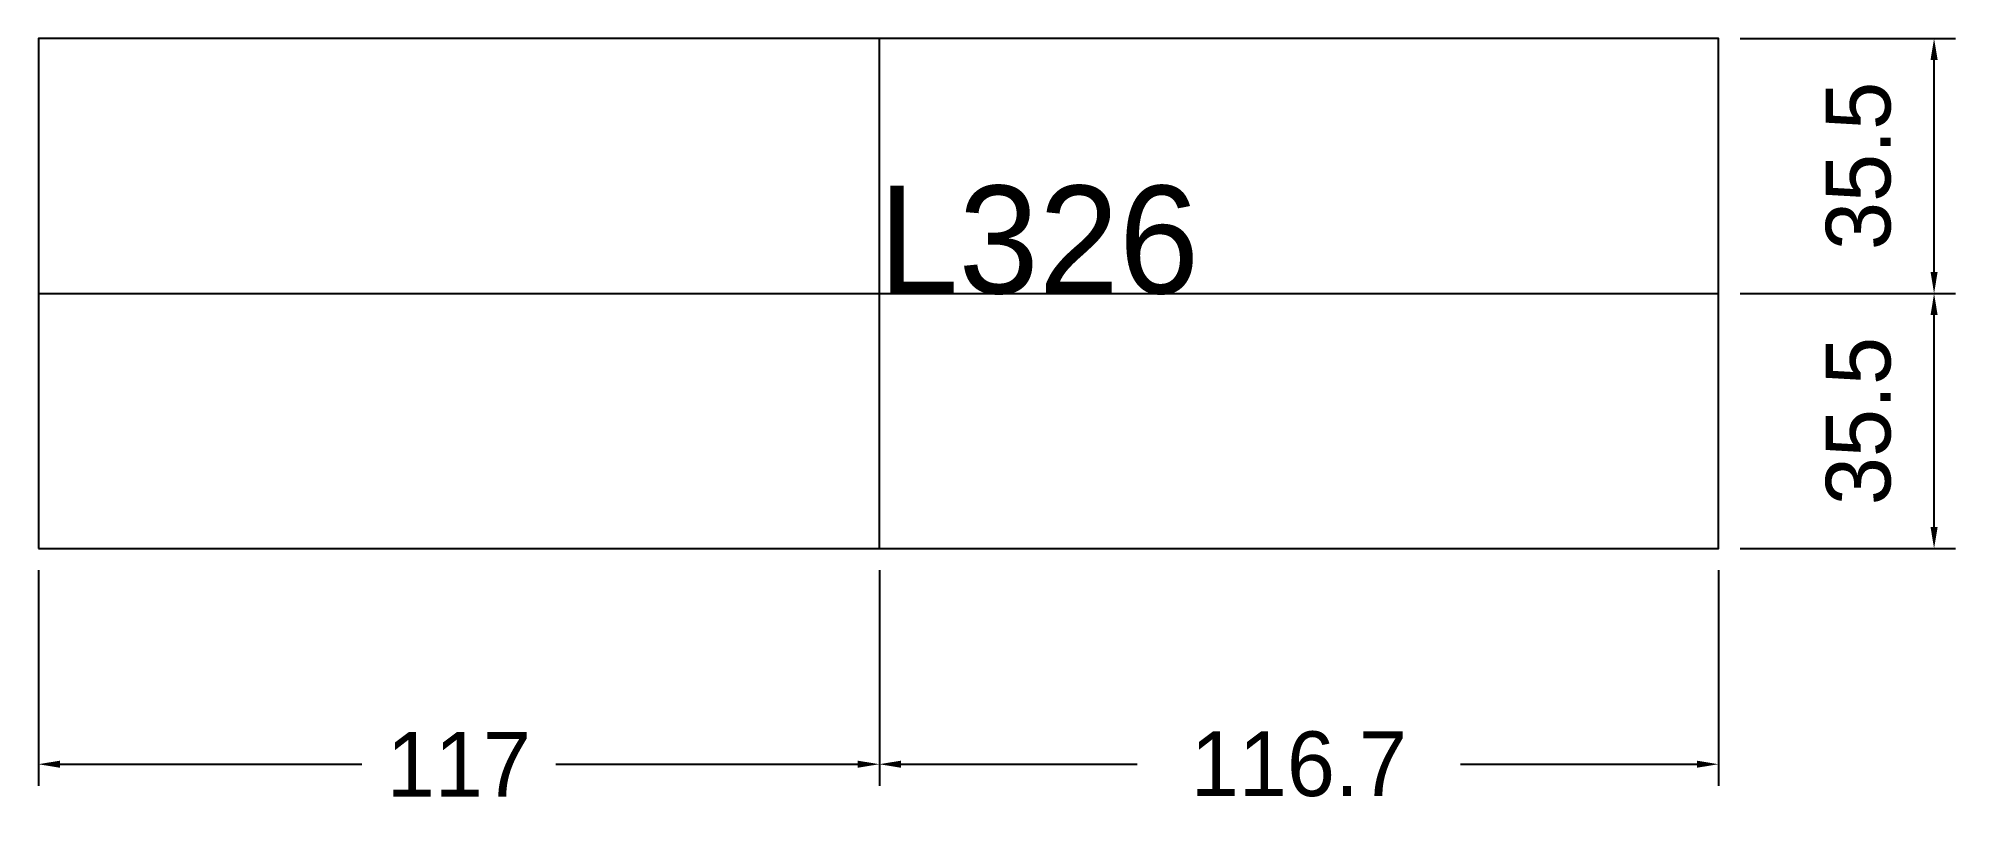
# Model space of a CAD drawing. Extents: x 2914 to 3181, y 1542 to 1649.
import ezdxf

# ---------------------------------------------------------------- set-up
doc = ezdxf.new("R2010")
doc.units = 0
for name, color, linetype in [('3', 3, 'Continuous'), ('4', 4, 'Continuous'), ('Painéis', 200, 'Continuous')]:
    doc.layers.add(name, color=color, linetype=linetype)
doc.dimstyles.new('COTA PAINEL-50', dxfattribs={"dimtxt": 9, "dimasz": 3, "dimexe": 3, "dimexo": 3, "dimgap": 3, "dimtad": 1, "dimdec": 1, "dimcen": 2.5, "dimclrd": 4, "dimclre": 4, "dimclrt": 240, "dimazin": 3, "dimtfac": 1, "dimtmove": 0, "dimatfit": 3})

# ---------------------------------------------------------------- blocks, each defined once
blk = doc.blocks.new('_CLOSEDFILLED')
at = {"color": 0, "linetype": 'BYBLOCK'}
blk.add_solid([(-1, 0.164), (0, 0), (-1, -0.164)], dxfattribs=at)
blk = doc.blocks.new('*D1')
at = {"color": 4}
for p, q in [((2914.33, 1574.94), (2914.33, 1544.94)), ((3031.33, 1574.94), (3031.33, 1544.94)), ((2917.33, 1547.94), (2959.33, 1547.94)), ((2986.33, 1547.94), (3028.33, 1547.94))]:
    blk.add_line(p, q, dxfattribs=at)
at = {"layer": 'Defpoints'}
for p in [(2914.33, 1577.94), (3031.33, 1577.94), (2914.33, 1547.94)]:
    blk.add_point(p, dxfattribs=at)
at = {"layer": 'Painéis', "color": 4, "xscale": 3, "yscale": 3, "rotation": 180}
blk.add_blockref('_CLOSEDFILLED', (2914.33, 1547.94), dxfattribs=at)
at = {"layer": 'Painéis', "color": 4, "xscale": 3, "yscale": 3}
blk.add_blockref('_CLOSEDFILLED', (3031.33, 1547.94), dxfattribs=at)
at = {"layer": 'Painéis', "color": 240, "insert": (2972.83, 1547.94), "char_height": 9, "attachment_point": 5}
blk.add_mtext('117', dxfattribs=at)
blk = doc.blocks.new('*D2')
at = {"color": 4}
for p, q in [((3031.33, 1574.94), (3031.33, 1544.94)), ((3148.07, 1574.94), (3148.07, 1544.94)), ((3034.33, 1547.94), (3067.2, 1547.94)), ((3112.2, 1547.94), (3145.07, 1547.94))]:
    blk.add_line(p, q, dxfattribs=at)
at = {"layer": 'Defpoints'}
for p in [(3031.33, 1577.94), (3148.07, 1577.94), (3031.33, 1547.94)]:
    blk.add_point(p, dxfattribs=at)
at = {"layer": 'Painéis', "color": 4, "xscale": 3, "yscale": 3, "rotation": 180}
blk.add_blockref('_CLOSEDFILLED', (3031.33, 1547.94), dxfattribs=at)
at = {"layer": 'Painéis', "color": 4, "xscale": 3, "yscale": 3}
blk.add_blockref('_CLOSEDFILLED', (3148.07, 1547.94), dxfattribs=at)
at = {"layer": 'Painéis', "color": 240, "insert": (3089.7, 1547.94), "char_height": 9, "attachment_point": 5}
blk.add_mtext('116.7', dxfattribs=at)

msp = doc.modelspace()

# ---------------------------------------------------------------- linework, layer by layer
at = {"layer": '3'}
for p, q in [((3148.07, 1648.94), (2914.33, 1648.94)), ((2914.33, 1648.94), (2914.33, 1577.94)), ((3148.07, 1577.94), (3148.07, 1648.94)), ((2914.33, 1577.94), (3148.07, 1577.94))]:
    msp.add_line(p, q, dxfattribs=at)
at = {"layer": '3', "lineweight": 25}
msp.add_lwpolyline([(2914.33, 1577.94), (3148.07, 1577.94), (3148.07, 1648.94), (2914.33, 1648.94)], close=True, dxfattribs=at)
at = {"layer": '3'}
for points in [[(3031.33, 1577.94), (3031.33, 1648.94)], [(2914.33, 1613.44), (3148.07, 1613.44)]]:
    msp.add_lwpolyline(points, dxfattribs=at)
at = {"layer": 'Painéis', "lineweight": 18}
for p, q in [((3031.33, 1577.94), (3031.33, 1648.94)), ((2914.33, 1613.44), (3148.07, 1613.44))]:
    msp.add_line(p, q, dxfattribs=at)

# ---------------------------------------------------------------- texts
at = {"layer": '4'}
msp.add_text('L326', height=15, dxfattribs=at).set_placement((3031.2, 1613.44))

# ---------------------------------------------------------------- dimensions: what is measured, and where the dimension line sits
at = {"layer": 'Painéis'}
for base, p1, p2 in [((3178.07, 1613.44), (3148.07, 1613.44), (3148.07, 1648.94)), ((3178.07, 1577.94), (3148.07, 1577.94), (3148.07, 1613.44))]:
    msp.add_linear_dim(base=base, p1=p1, p2=p2, angle=90, text='35.5', dimstyle='COTA PAINEL-50', dxfattribs=at).render()
for base, p1, p2, text, picture, middle in [((2914.33, 1547.94), (2914.33, 1577.94), (3031.33, 1577.94), '117', '*D1', (2972.83, 1547.94)), ((3031.33, 1547.94), (3031.33, 1577.94), (3148.07, 1577.94), '116.7', '*D2', (3089.7, 1547.94))]:
    dim = msp.add_linear_dim(base=base, p1=p1, p2=p2, text=text, dimstyle='COTA PAINEL-50', dxfattribs=at)
    dim.commit()
    dim.dimension.update_dxf_attribs({"geometry": picture, "text_midpoint": middle})

doc.saveas('drawing.dxf')
